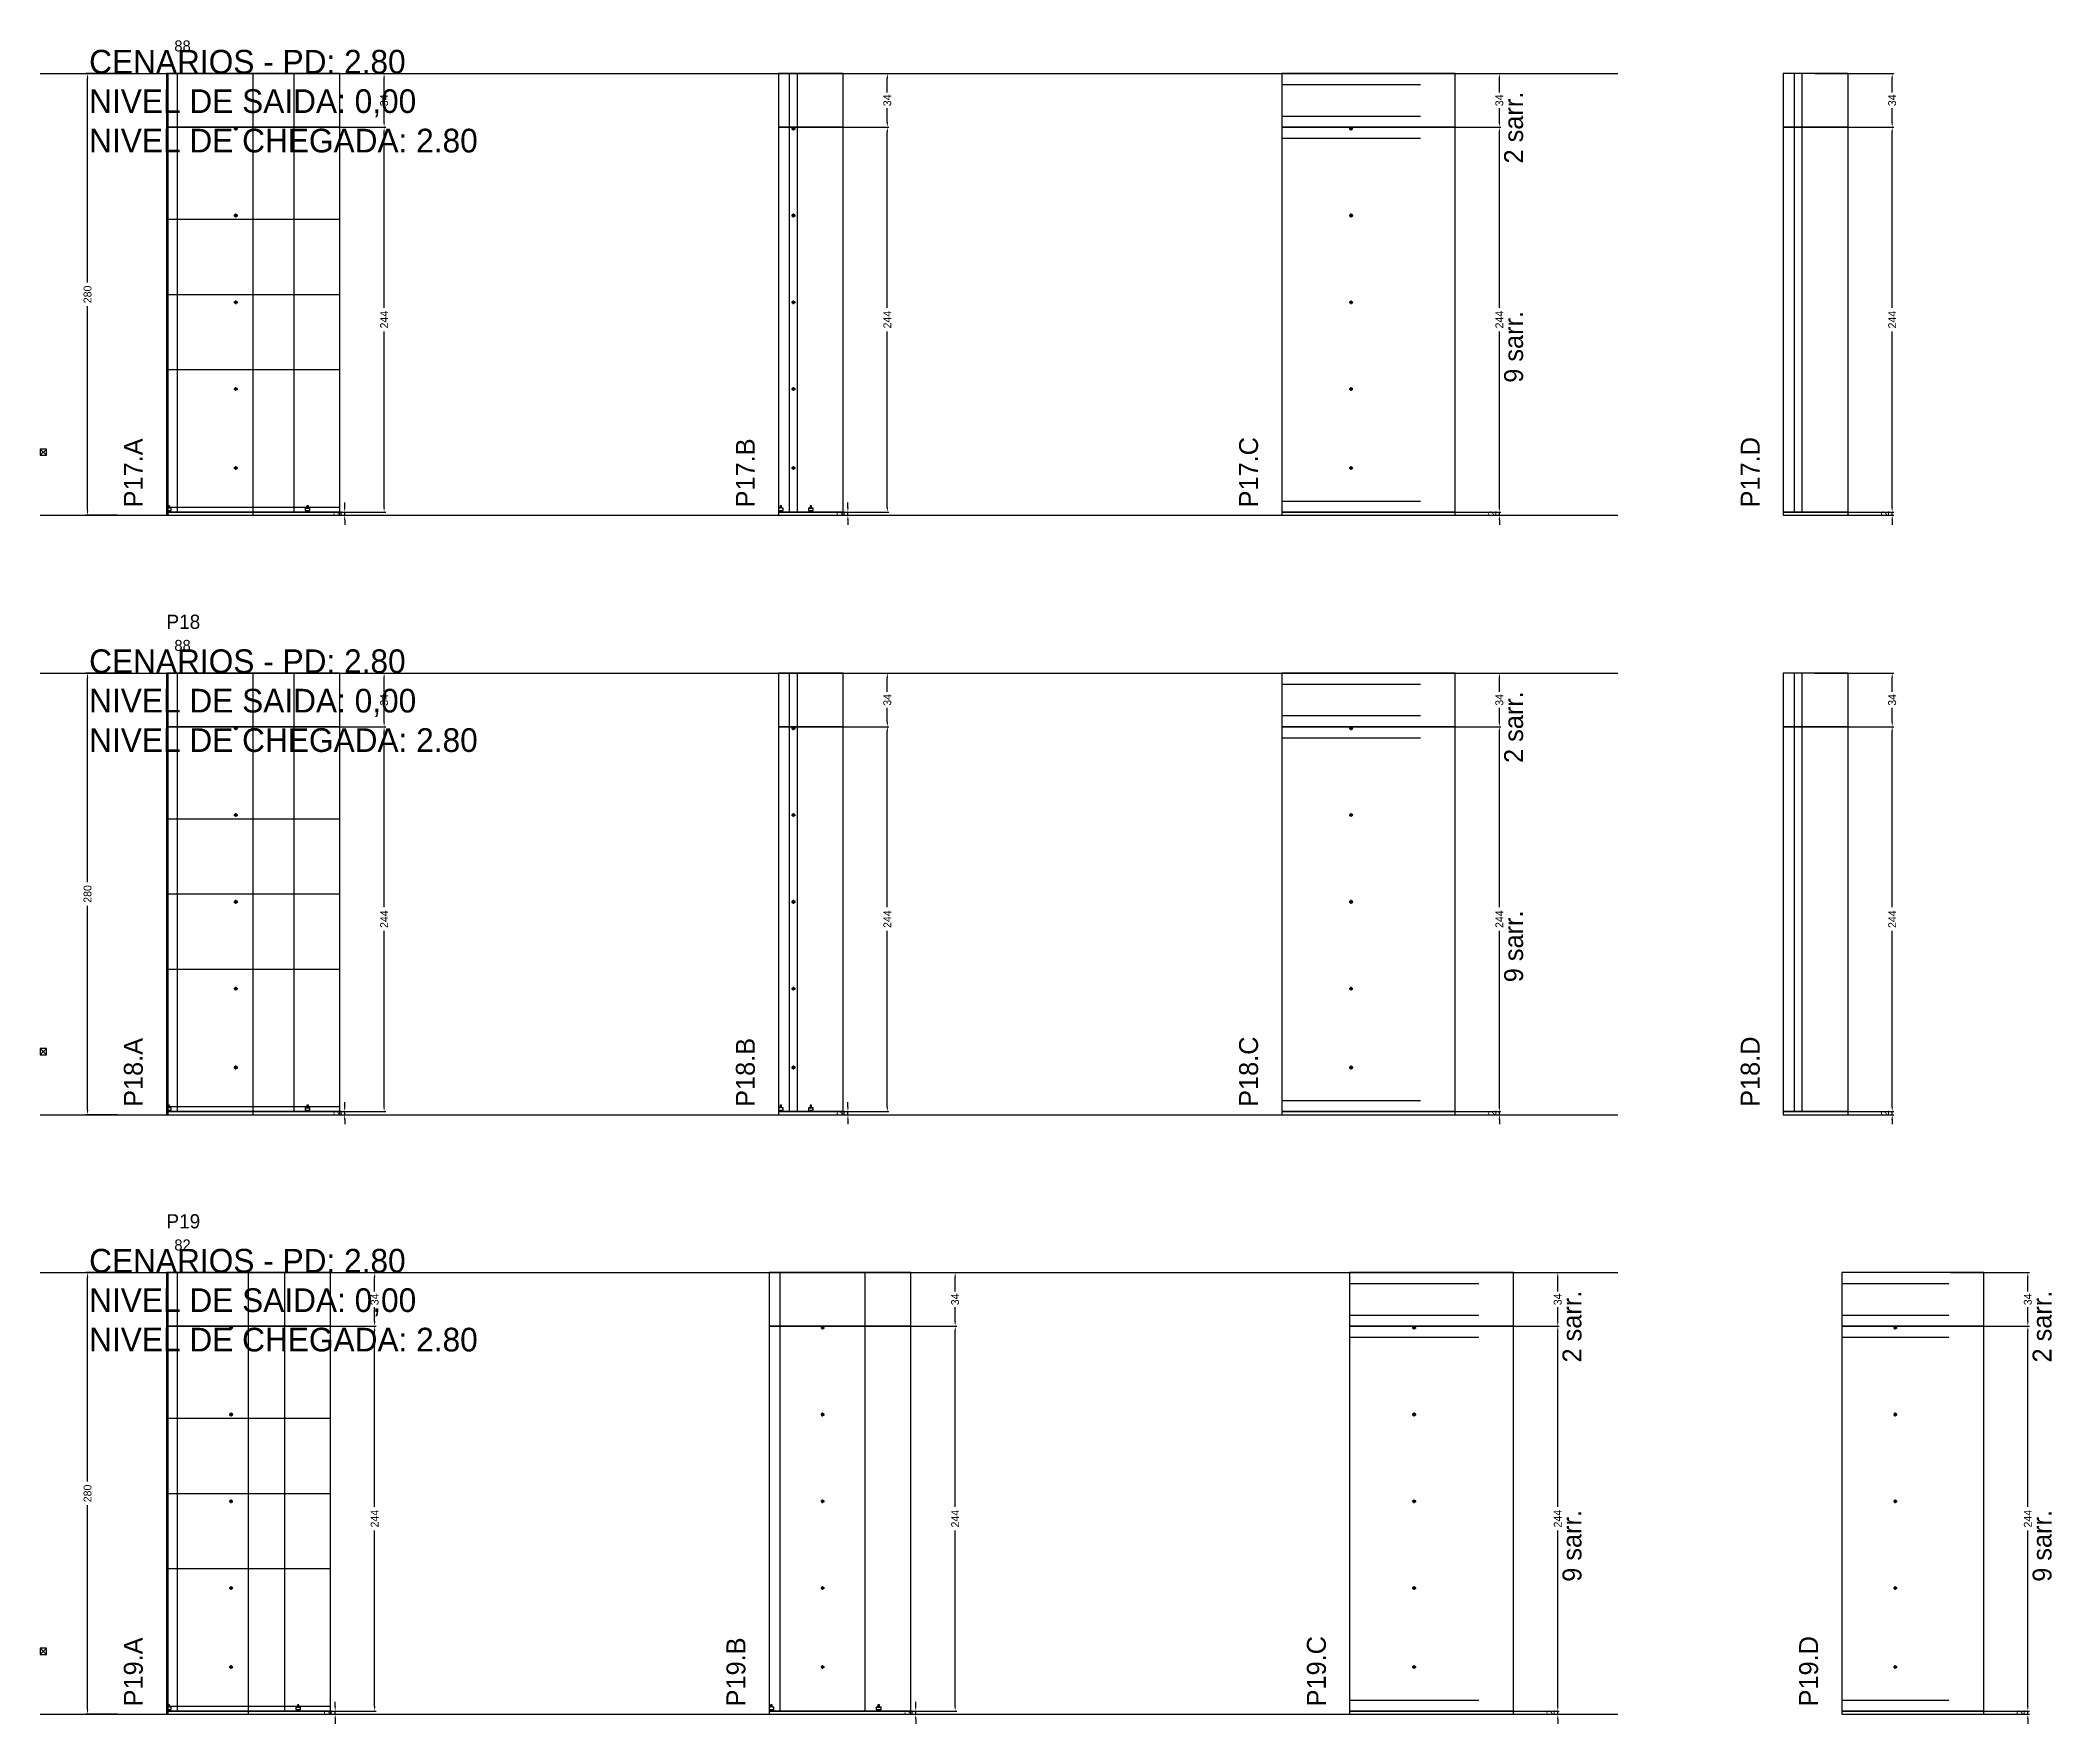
# Model space of a CAD drawing. Header units: centimetres. Extents: x -10500 to 4141, y -7986 to 295.
# Drawn here: x -7000 to -5725, y -6846 to -5779 of the extents above; entities that cross this region are included whole.
import ezdxf

# ---------------------------------------------------------------- set-up
doc = ezdxf.new("R2010")
doc.units = ezdxf.units.CM
doc.linetypes.add('DASHED', pattern=[2, -2])
for name, color, linetype in [('CHAPA', 140, 'Continuous'), ('COTA', 241, 'Continuous'), ('COTAS FURACAO', 16, 'Continuous'), ('Madeira', 30, 'Continuous'), ('MEIO_PONT', 160, 'Continuous'), ('NOMENCLATURA', 7, 'Continuous'), ('Nível', 160, 'Continuous'), ('Painéis', 200, 'Continuous'), ('Perfil Metálico', 150, 'Continuous'), ('SARR_2.2x7', 40, 'Continuous'), ('SARRAFO DE PRESSAO', 200, 'Continuous'), ('texto', 7, 'Continuous'), ('TEXTO_GERAL', 7, 'Continuous')]:
    doc.layers.add(name, color=color, linetype=linetype)
doc.dimstyles.new('PAINEL-NOVA', dxfattribs={"dimtxt": 5, "dimasz": 3, "dimexe": 1, "dimexo": 1, "dimgap": 1, "dimtad": 1, "dimcen": 2.5, "dimazin": 3, "dimtfac": 1, "dimtmove": 0, "dimatfit": 3})

# ---------------------------------------------------------------- blocks, each defined once
blk = doc.blocks.new('_CLOSEDFILLED')
at = {"color": 0, "linetype": 'BYBLOCK'}
blk.add_solid([(-1, 0.16), (0, 0), (-1, -0.16)], dxfattribs=at)
blk = doc.blocks.new('*D391')
for p, q in [((-6951, -5800), (-6971, -5800)), ((-6970, -5932.5), (-6970, -5803)), ((-6970, -6077), (-6970, -5947.5)), ((-6951, -6080), (-6971, -6080))]:
    blk.add_line(p, q)
at = {"layer": 'Defpoints'}
for p in [(-6950, -5800), (-6970, -6080), (-6950, -6080)]:
    blk.add_point(p, dxfattribs=at)
at = {"layer": 'COTA', "xscale": 3, "yscale": 3}
for p, rotation in [((-6970, -5800), 90), ((-6970, -6080), 270)]:
    blk.add_blockref('_CLOSEDFILLED', p, dxfattribs=dict(at, rotation=rotation))
at = {"layer": 'COTA', "insert": (-6970, -5940), "char_height": 5, "attachment_point": 5, "rotation": 90}
blk.add_mtext('280', dxfattribs=at)
blk = doc.blocks.new('MULDURA')
at = {"layer": 'Paineis'}
for p, q in [((0, 0), (4, 4)), ((4, 0), (0, 4))]:
    blk.add_line(p, q, dxfattribs=at)
blk.add_lwpolyline([(0, 0), (4, 0), (4, 4), (0, 4)], close=True, dxfattribs=at)
blk = doc.blocks.new('*D393')
for p, q in [((-6831, -5834), (-6781, -5834)), ((-6782, -5948.5), (-6782, -5837)), ((-6782, -6075), (-6782, -5963.5)), ((-6831, -6078), (-6781, -6078))]:
    blk.add_line(p, q)
at = {"layer": 'Defpoints'}
for p in [(-6832, -5834), (-6832, -6078), (-6782, -6078)]:
    blk.add_point(p, dxfattribs=at)
at = {"layer": 'COTA', "xscale": 3, "yscale": 3}
for p, rotation in [((-6782, -5834), 90), ((-6782, -6078), 270)]:
    blk.add_blockref('_CLOSEDFILLED', p, dxfattribs=dict(at, rotation=rotation))
at = {"layer": 'COTA', "insert": (-6782, -5956), "char_height": 5, "attachment_point": 5, "rotation": 90}
blk.add_mtext('244', dxfattribs=at)
blk = doc.blocks.new('*D394')
for p, q in [((-6831, -5800), (-6781, -5800)), ((-6782, -5812), (-6782, -5803)), ((-6782, -5831), (-6782, -5822)), ((-6831, -5834), (-6781, -5834))]:
    blk.add_line(p, q)
at = {"layer": 'Defpoints'}
for p in [(-6832, -5800), (-6832, -5834), (-6782, -5834)]:
    blk.add_point(p, dxfattribs=at)
at = {"layer": 'COTA', "xscale": 3, "yscale": 3}
for p, rotation in [((-6782, -5800), 90), ((-6782, -5834), 270)]:
    blk.add_blockref('_CLOSEDFILLED', p, dxfattribs=dict(at, rotation=rotation))
at = {"layer": 'COTA', "insert": (-6782, -5817), "char_height": 5, "attachment_point": 5, "rotation": 90}
blk.add_mtext('34', dxfattribs=at)
blk = doc.blocks.new('SLIPTEE')
at = {"layer": 'Paineis'}
blk.add_lwpolyline([(0, 0), (3, 0), (3, 1.5), (2, 1.5), (2, 3), (1, 3), (1, 1.5), (0, 1.5)], close=True, dxfattribs=at)
blk = doc.blocks.new('SLIPTDD')
at = {"layer": 'Paineis'}
blk.add_line((0, 1.5), (3, 1.5), dxfattribs=at)
blk.add_lwpolyline([(0, 0), (3, 0), (3, 1.5), (2, 1.5), (2, 3), (1, 3), (1, 1.5), (0, 1.5)], close=True, dxfattribs=at)
blk = doc.blocks.new('furacao')
at = {"layer": 'COTAS FURACAO'}
for p, q in [((-1.2, 0), (1.2, 0)), ((0, -1.2), (0, 1.2))]:
    blk.add_line(p, q, dxfattribs=at)
blk.add_circle((0, 0), 0.8, dxfattribs=at)
blk = doc.blocks.new('*D396')
for p, q in [((-6512, -5834), (-6462, -5834)), ((-6463, -5948.5), (-6463, -5837)), ((-6463, -6075), (-6463, -5963.5)), ((-6512, -6078), (-6462, -6078))]:
    blk.add_line(p, q)
at = {"layer": 'Defpoints'}
for p in [(-6513, -5834), (-6513, -6078), (-6463, -6078)]:
    blk.add_point(p, dxfattribs=at)
at = {"layer": 'COTA', "xscale": 3, "yscale": 3}
for p, rotation in [((-6463, -5834), 90), ((-6463, -6078), 270)]:
    blk.add_blockref('_CLOSEDFILLED', p, dxfattribs=dict(at, rotation=rotation))
at = {"layer": 'COTA', "insert": (-6463, -5956), "char_height": 5, "attachment_point": 5, "rotation": 90}
blk.add_mtext('244', dxfattribs=at)
blk = doc.blocks.new('*D397')
for p, q in [((-6512, -5800), (-6462, -5800)), ((-6463, -5812), (-6463, -5803)), ((-6463, -5831), (-6463, -5822)), ((-6512, -5834), (-6462, -5834))]:
    blk.add_line(p, q)
at = {"layer": 'Defpoints'}
for p in [(-6513, -5800), (-6513, -5834), (-6463, -5834)]:
    blk.add_point(p, dxfattribs=at)
at = {"layer": 'COTA', "xscale": 3, "yscale": 3}
for p, rotation in [((-6463, -5800), 90), ((-6463, -5834), 270)]:
    blk.add_blockref('_CLOSEDFILLED', p, dxfattribs=dict(at, rotation=rotation))
at = {"layer": 'COTA', "insert": (-6463, -5817), "char_height": 5, "attachment_point": 5, "rotation": 90}
blk.add_mtext('34', dxfattribs=at)
blk = doc.blocks.new('*D399')
for p, q in [((-6124, -5834), (-6074, -5834)), ((-6075, -5948.5), (-6075, -5837)), ((-6075, -6075), (-6075, -5963.5)), ((-6124, -6078), (-6074, -6078))]:
    blk.add_line(p, q)
at = {"layer": 'Defpoints'}
for p in [(-6125, -5834), (-6125, -6078), (-6075, -6078)]:
    blk.add_point(p, dxfattribs=at)
at = {"layer": 'COTA', "xscale": 3, "yscale": 3}
for p, rotation in [((-6075, -5834), 90), ((-6075, -6078), 270)]:
    blk.add_blockref('_CLOSEDFILLED', p, dxfattribs=dict(at, rotation=rotation))
at = {"layer": 'COTA', "insert": (-6075, -5956), "char_height": 5, "attachment_point": 5, "rotation": 90}
blk.add_mtext('244', dxfattribs=at)
blk = doc.blocks.new('*D400')
for p, q in [((-6124, -5800), (-6074, -5800)), ((-6075, -5812), (-6075, -5803)), ((-6075, -5831), (-6075, -5822)), ((-6124, -5834), (-6074, -5834))]:
    blk.add_line(p, q)
at = {"layer": 'Defpoints'}
for p in [(-6125, -5800), (-6125, -5834), (-6075, -5834)]:
    blk.add_point(p, dxfattribs=at)
at = {"layer": 'COTA', "xscale": 3, "yscale": 3}
for p, rotation in [((-6075, -5800), 90), ((-6075, -5834), 270)]:
    blk.add_blockref('_CLOSEDFILLED', p, dxfattribs=dict(at, rotation=rotation))
at = {"layer": 'COTA', "insert": (-6075, -5817), "char_height": 5, "attachment_point": 5, "rotation": 90}
blk.add_mtext('34', dxfattribs=at)
blk = doc.blocks.new('*D402')
for p, q in [((-5875, -5834), (-5825, -5834)), ((-5826, -5948.5), (-5826, -5837)), ((-5826, -6075), (-5826, -5963.5)), ((-5875, -6078), (-5825, -6078))]:
    blk.add_line(p, q)
at = {"layer": 'Defpoints'}
for p in [(-5876, -5834), (-5876, -6078), (-5826, -6078)]:
    blk.add_point(p, dxfattribs=at)
at = {"layer": 'COTA', "xscale": 3, "yscale": 3}
for p, rotation in [((-5826, -5834), 90), ((-5826, -6078), 270)]:
    blk.add_blockref('_CLOSEDFILLED', p, dxfattribs=dict(at, rotation=rotation))
at = {"layer": 'COTA', "insert": (-5826, -5956), "char_height": 5, "attachment_point": 5, "rotation": 90}
blk.add_mtext('244', dxfattribs=at)
blk = doc.blocks.new('*D403')
for p, q in [((-5875, -5800), (-5825, -5800)), ((-5826, -5812), (-5826, -5803)), ((-5826, -5831), (-5826, -5822)), ((-5875, -5834), (-5825, -5834))]:
    blk.add_line(p, q)
at = {"layer": 'Defpoints'}
for p in [(-5876, -5800), (-5876, -5834), (-5826, -5834)]:
    blk.add_point(p, dxfattribs=at)
at = {"layer": 'COTA', "xscale": 3, "yscale": 3}
for p, rotation in [((-5826, -5800), 90), ((-5826, -5834), 270)]:
    blk.add_blockref('_CLOSEDFILLED', p, dxfattribs=dict(at, rotation=rotation))
at = {"layer": 'COTA', "insert": (-5826, -5817), "char_height": 5, "attachment_point": 5, "rotation": 90}
blk.add_mtext('34', dxfattribs=at)
blk = doc.blocks.new('*D417')
for p, q in [((-6951, -6180), (-6971, -6180)), ((-6970, -6312.5), (-6970, -6183)), ((-6970, -6457), (-6970, -6327.5)), ((-6951, -6460), (-6971, -6460))]:
    blk.add_line(p, q)
at = {"layer": 'Defpoints'}
for p in [(-6950, -6180), (-6970, -6460), (-6950, -6460)]:
    blk.add_point(p, dxfattribs=at)
at = {"layer": 'COTA', "xscale": 3, "yscale": 3}
for p, rotation in [((-6970, -6180), 90), ((-6970, -6460), 270)]:
    blk.add_blockref('_CLOSEDFILLED', p, dxfattribs=dict(at, rotation=rotation))
at = {"layer": 'COTA', "insert": (-6970, -6320), "char_height": 5, "attachment_point": 5, "rotation": 90}
blk.add_mtext('280', dxfattribs=at)
blk = doc.blocks.new('*D419')
for p, q in [((-6831, -6214), (-6781, -6214)), ((-6782, -6328.5), (-6782, -6217)), ((-6782, -6455), (-6782, -6343.5)), ((-6831, -6458), (-6781, -6458))]:
    blk.add_line(p, q)
at = {"layer": 'Defpoints'}
for p in [(-6832, -6214), (-6832, -6458), (-6782, -6458)]:
    blk.add_point(p, dxfattribs=at)
at = {"layer": 'COTA', "xscale": 3, "yscale": 3}
for p, rotation in [((-6782, -6214), 90), ((-6782, -6458), 270)]:
    blk.add_blockref('_CLOSEDFILLED', p, dxfattribs=dict(at, rotation=rotation))
at = {"layer": 'COTA', "insert": (-6782, -6336), "char_height": 5, "attachment_point": 5, "rotation": 90}
blk.add_mtext('244', dxfattribs=at)
blk = doc.blocks.new('*D420')
for p, q in [((-6831, -6180), (-6781, -6180)), ((-6782, -6192), (-6782, -6183)), ((-6782, -6211), (-6782, -6202)), ((-6831, -6214), (-6781, -6214))]:
    blk.add_line(p, q)
at = {"layer": 'Defpoints'}
for p in [(-6832, -6180), (-6832, -6214), (-6782, -6214)]:
    blk.add_point(p, dxfattribs=at)
at = {"layer": 'COTA', "xscale": 3, "yscale": 3}
for p, rotation in [((-6782, -6180), 90), ((-6782, -6214), 270)]:
    blk.add_blockref('_CLOSEDFILLED', p, dxfattribs=dict(at, rotation=rotation))
at = {"layer": 'COTA', "insert": (-6782, -6197), "char_height": 5, "attachment_point": 5, "rotation": 90}
blk.add_mtext('34', dxfattribs=at)
blk = doc.blocks.new('*D422')
for p, q in [((-6512, -6214), (-6462, -6214)), ((-6463, -6328.5), (-6463, -6217)), ((-6463, -6455), (-6463, -6343.5)), ((-6512, -6458), (-6462, -6458))]:
    blk.add_line(p, q)
at = {"layer": 'Defpoints'}
for p in [(-6513, -6214), (-6513, -6458), (-6463, -6458)]:
    blk.add_point(p, dxfattribs=at)
at = {"layer": 'COTA', "xscale": 3, "yscale": 3}
for p, rotation in [((-6463, -6214), 90), ((-6463, -6458), 270)]:
    blk.add_blockref('_CLOSEDFILLED', p, dxfattribs=dict(at, rotation=rotation))
at = {"layer": 'COTA', "insert": (-6463, -6336), "char_height": 5, "attachment_point": 5, "rotation": 90}
blk.add_mtext('244', dxfattribs=at)
blk = doc.blocks.new('*D423')
for p, q in [((-6512, -6180), (-6462, -6180)), ((-6463, -6192), (-6463, -6183)), ((-6463, -6211), (-6463, -6202)), ((-6512, -6214), (-6462, -6214))]:
    blk.add_line(p, q)
at = {"layer": 'Defpoints'}
for p in [(-6513, -6180), (-6513, -6214), (-6463, -6214)]:
    blk.add_point(p, dxfattribs=at)
at = {"layer": 'COTA', "xscale": 3, "yscale": 3}
for p, rotation in [((-6463, -6180), 90), ((-6463, -6214), 270)]:
    blk.add_blockref('_CLOSEDFILLED', p, dxfattribs=dict(at, rotation=rotation))
at = {"layer": 'COTA', "insert": (-6463, -6197), "char_height": 5, "attachment_point": 5, "rotation": 90}
blk.add_mtext('34', dxfattribs=at)
blk = doc.blocks.new('*D425')
for p, q in [((-6124, -6214), (-6074, -6214)), ((-6075, -6328.5), (-6075, -6217)), ((-6075, -6455), (-6075, -6343.5)), ((-6124, -6458), (-6074, -6458))]:
    blk.add_line(p, q)
at = {"layer": 'Defpoints'}
for p in [(-6125, -6214), (-6125, -6458), (-6075, -6458)]:
    blk.add_point(p, dxfattribs=at)
at = {"layer": 'COTA', "xscale": 3, "yscale": 3}
for p, rotation in [((-6075, -6214), 90), ((-6075, -6458), 270)]:
    blk.add_blockref('_CLOSEDFILLED', p, dxfattribs=dict(at, rotation=rotation))
at = {"layer": 'COTA', "insert": (-6075, -6336), "char_height": 5, "attachment_point": 5, "rotation": 90}
blk.add_mtext('244', dxfattribs=at)
blk = doc.blocks.new('*D426')
for p, q in [((-6124, -6180), (-6074, -6180)), ((-6075, -6192), (-6075, -6183)), ((-6075, -6211), (-6075, -6202)), ((-6124, -6214), (-6074, -6214))]:
    blk.add_line(p, q)
at = {"layer": 'Defpoints'}
for p in [(-6125, -6180), (-6125, -6214), (-6075, -6214)]:
    blk.add_point(p, dxfattribs=at)
at = {"layer": 'COTA', "xscale": 3, "yscale": 3}
for p, rotation in [((-6075, -6180), 90), ((-6075, -6214), 270)]:
    blk.add_blockref('_CLOSEDFILLED', p, dxfattribs=dict(at, rotation=rotation))
at = {"layer": 'COTA', "insert": (-6075, -6197), "char_height": 5, "attachment_point": 5, "rotation": 90}
blk.add_mtext('34', dxfattribs=at)
blk = doc.blocks.new('*D428')
for p, q in [((-5875, -6214), (-5825, -6214)), ((-5826, -6328.5), (-5826, -6217)), ((-5826, -6455), (-5826, -6343.5)), ((-5875, -6458), (-5825, -6458))]:
    blk.add_line(p, q)
at = {"layer": 'Defpoints'}
for p in [(-5876, -6214), (-5876, -6458), (-5826, -6458)]:
    blk.add_point(p, dxfattribs=at)
at = {"layer": 'COTA', "xscale": 3, "yscale": 3}
for p, rotation in [((-5826, -6214), 90), ((-5826, -6458), 270)]:
    blk.add_blockref('_CLOSEDFILLED', p, dxfattribs=dict(at, rotation=rotation))
at = {"layer": 'COTA', "insert": (-5826, -6336), "char_height": 5, "attachment_point": 5, "rotation": 90}
blk.add_mtext('244', dxfattribs=at)
blk = doc.blocks.new('*D429')
for p, q in [((-5875, -6180), (-5825, -6180)), ((-5826, -6192), (-5826, -6183)), ((-5826, -6211), (-5826, -6202)), ((-5875, -6214), (-5825, -6214))]:
    blk.add_line(p, q)
at = {"layer": 'Defpoints'}
for p in [(-5876, -6180), (-5876, -6214), (-5826, -6214)]:
    blk.add_point(p, dxfattribs=at)
at = {"layer": 'COTA', "xscale": 3, "yscale": 3}
for p, rotation in [((-5826, -6180), 90), ((-5826, -6214), 270)]:
    blk.add_blockref('_CLOSEDFILLED', p, dxfattribs=dict(at, rotation=rotation))
at = {"layer": 'COTA', "insert": (-5826, -6197), "char_height": 5, "attachment_point": 5, "rotation": 90}
blk.add_mtext('34', dxfattribs=at)
blk = doc.blocks.new('*D443')
for p, q in [((-6951, -6560), (-6971, -6560)), ((-6970, -6692.5), (-6970, -6563)), ((-6970, -6837), (-6970, -6707.5)), ((-6951, -6840), (-6971, -6840))]:
    blk.add_line(p, q)
at = {"layer": 'Defpoints'}
for p in [(-6950, -6560), (-6970, -6840), (-6950, -6840)]:
    blk.add_point(p, dxfattribs=at)
at = {"layer": 'COTA', "xscale": 3, "yscale": 3}
for p, rotation in [((-6970, -6560), 90), ((-6970, -6840), 270)]:
    blk.add_blockref('_CLOSEDFILLED', p, dxfattribs=dict(at, rotation=rotation))
at = {"layer": 'COTA', "insert": (-6970, -6700), "char_height": 5, "attachment_point": 5, "rotation": 90}
blk.add_mtext('280', dxfattribs=at)
blk = doc.blocks.new('*D445')
for p, q in [((-6837, -6594), (-6787, -6594)), ((-6788, -6708.5), (-6788, -6597)), ((-6788, -6835), (-6788, -6723.5)), ((-6837, -6838), (-6787, -6838))]:
    blk.add_line(p, q)
at = {"layer": 'Defpoints'}
for p in [(-6838, -6594), (-6838, -6838), (-6788, -6838)]:
    blk.add_point(p, dxfattribs=at)
at = {"layer": 'COTA', "xscale": 3, "yscale": 3}
for p, rotation in [((-6788, -6594), 90), ((-6788, -6838), 270)]:
    blk.add_blockref('_CLOSEDFILLED', p, dxfattribs=dict(at, rotation=rotation))
at = {"layer": 'COTA', "insert": (-6788, -6716), "char_height": 5, "attachment_point": 5, "rotation": 90}
blk.add_mtext('244', dxfattribs=at)
blk = doc.blocks.new('*D446')
for p, q in [((-6837, -6560), (-6787, -6560)), ((-6788, -6572), (-6788, -6563)), ((-6788, -6591), (-6788, -6582)), ((-6837, -6594), (-6787, -6594))]:
    blk.add_line(p, q)
at = {"layer": 'Defpoints'}
for p in [(-6838, -6560), (-6838, -6594), (-6788, -6594)]:
    blk.add_point(p, dxfattribs=at)
at = {"layer": 'COTA', "xscale": 3, "yscale": 3}
for p, rotation in [((-6788, -6560), 90), ((-6788, -6594), 270)]:
    blk.add_blockref('_CLOSEDFILLED', p, dxfattribs=dict(at, rotation=rotation))
at = {"layer": 'COTA', "insert": (-6788, -6577), "char_height": 5, "attachment_point": 5, "rotation": 90}
blk.add_mtext('34', dxfattribs=at)
blk = doc.blocks.new('*D448')
for p, q in [((-6469, -6594), (-6419, -6594)), ((-6420, -6708.5), (-6420, -6597)), ((-6420, -6835), (-6420, -6723.5)), ((-6469, -6838), (-6419, -6838))]:
    blk.add_line(p, q)
at = {"layer": 'Defpoints'}
for p in [(-6470, -6594), (-6470, -6838), (-6420, -6838)]:
    blk.add_point(p, dxfattribs=at)
at = {"layer": 'COTA', "xscale": 3, "yscale": 3}
for p, rotation in [((-6420, -6594), 90), ((-6420, -6838), 270)]:
    blk.add_blockref('_CLOSEDFILLED', p, dxfattribs=dict(at, rotation=rotation))
at = {"layer": 'COTA', "insert": (-6420, -6716), "char_height": 5, "attachment_point": 5, "rotation": 90}
blk.add_mtext('244', dxfattribs=at)
blk = doc.blocks.new('*D449')
for p, q in [((-6469, -6560), (-6419, -6560)), ((-6420, -6572), (-6420, -6563)), ((-6420, -6591), (-6420, -6582)), ((-6469, -6594), (-6419, -6594))]:
    blk.add_line(p, q)
at = {"layer": 'Defpoints'}
for p in [(-6470, -6560), (-6470, -6594), (-6420, -6594)]:
    blk.add_point(p, dxfattribs=at)
at = {"layer": 'COTA', "xscale": 3, "yscale": 3}
for p, rotation in [((-6420, -6560), 90), ((-6420, -6594), 270)]:
    blk.add_blockref('_CLOSEDFILLED', p, dxfattribs=dict(at, rotation=rotation))
at = {"layer": 'COTA', "insert": (-6420, -6577), "char_height": 5, "attachment_point": 5, "rotation": 90}
blk.add_mtext('34', dxfattribs=at)
blk = doc.blocks.new('*D451')
for p, q in [((-6087, -6594), (-6037, -6594)), ((-6038, -6708.5), (-6038, -6597)), ((-6038, -6835), (-6038, -6723.5)), ((-6087, -6838), (-6037, -6838))]:
    blk.add_line(p, q)
at = {"layer": 'Defpoints'}
for p in [(-6088, -6594), (-6088, -6838), (-6038, -6838)]:
    blk.add_point(p, dxfattribs=at)
at = {"layer": 'COTA', "xscale": 3, "yscale": 3}
for p, rotation in [((-6038, -6594), 90), ((-6038, -6838), 270)]:
    blk.add_blockref('_CLOSEDFILLED', p, dxfattribs=dict(at, rotation=rotation))
at = {"layer": 'COTA', "insert": (-6038, -6716), "char_height": 5, "attachment_point": 5, "rotation": 90}
blk.add_mtext('244', dxfattribs=at)
blk = doc.blocks.new('*D452')
for p, q in [((-6087, -6560), (-6037, -6560)), ((-6038, -6572), (-6038, -6563)), ((-6038, -6591), (-6038, -6582)), ((-6087, -6594), (-6037, -6594))]:
    blk.add_line(p, q)
at = {"layer": 'Defpoints'}
for p in [(-6088, -6560), (-6088, -6594), (-6038, -6594)]:
    blk.add_point(p, dxfattribs=at)
at = {"layer": 'COTA', "xscale": 3, "yscale": 3}
for p, rotation in [((-6038, -6560), 90), ((-6038, -6594), 270)]:
    blk.add_blockref('_CLOSEDFILLED', p, dxfattribs=dict(at, rotation=rotation))
at = {"layer": 'COTA', "insert": (-6038, -6577), "char_height": 5, "attachment_point": 5, "rotation": 90}
blk.add_mtext('34', dxfattribs=at)
blk = doc.blocks.new('*D454')
for p, q in [((-5789, -6594), (-5739, -6594)), ((-5740, -6708.5), (-5740, -6597)), ((-5740, -6835), (-5740, -6723.5)), ((-5789, -6838), (-5739, -6838))]:
    blk.add_line(p, q)
at = {"layer": 'Defpoints'}
for p in [(-5790, -6594), (-5790, -6838), (-5740, -6838)]:
    blk.add_point(p, dxfattribs=at)
at = {"layer": 'COTA', "xscale": 3, "yscale": 3}
for p, rotation in [((-5740, -6594), 90), ((-5740, -6838), 270)]:
    blk.add_blockref('_CLOSEDFILLED', p, dxfattribs=dict(at, rotation=rotation))
at = {"layer": 'COTA', "insert": (-5740, -6716), "char_height": 5, "attachment_point": 5, "rotation": 90}
blk.add_mtext('244', dxfattribs=at)
blk = doc.blocks.new('*D455')
for p, q in [((-5789, -6560), (-5739, -6560)), ((-5740, -6572), (-5740, -6563)), ((-5740, -6591), (-5740, -6582)), ((-5789, -6594), (-5739, -6594))]:
    blk.add_line(p, q)
at = {"layer": 'Defpoints'}
for p in [(-5790, -6560), (-5790, -6594), (-5740, -6594)]:
    blk.add_point(p, dxfattribs=at)
at = {"layer": 'COTA', "xscale": 3, "yscale": 3}
for p, rotation in [((-5740, -6560), 90), ((-5740, -6594), 270)]:
    blk.add_blockref('_CLOSEDFILLED', p, dxfattribs=dict(at, rotation=rotation))
at = {"layer": 'COTA', "insert": (-5740, -6577), "char_height": 5, "attachment_point": 5, "rotation": 90}
blk.add_mtext('34', dxfattribs=at)

msp = doc.modelspace()

# ---------------------------------------------------------------- linework, layer by layer
at = {"layer": 'CHAPA'}
for points in [[(-6920, -6080), (-6918.8, -6080), (-6918.8, -5800), (-6920, -5800)], [(-6920, -6460), (-6918.8, -6460), (-6918.8, -6180), (-6920, -6180)], [(-6920, -6840), (-6918.8, -6840), (-6918.8, -6560), (-6920, -6560)]]:
    msp.add_lwpolyline(points, close=True, dxfattribs=at)
at = {"layer": 'Madeira'}
for points in [[(-6920, -5892.4), (-6810, -5892.4)], [(-6920, -5987.6), (-6810, -5987.6)], [(-6920, -6272.4), (-6810, -6272.4)], [(-6920, -6367.6), (-6810, -6367.6)], [(-6920, -6652.4), (-6816, -6652.4)], [(-6920, -6747.6), (-6816, -6747.6)]]:
    msp.add_lwpolyline(points, dxfattribs=at)
at = {"layer": 'MEIO_PONT'}
for points in [[(-6920, -5940), (-6810, -5940)], [(-6920, -6320), (-6810, -6320)], [(-6920, -6700), (-6816, -6700)]]:
    msp.add_lwpolyline(points, dxfattribs=at)
at = {"layer": 'Nível', "linetype": 'DASHED'}
for points in [[(-7000, -5800), (-6000, -5800)], [(-7000, -6080), (-6000, -6080)], [(-7000, -6180), (-6000, -6180)], [(-7000, -6460), (-6000, -6460)], [(-7000, -6560), (-6000, -6560)], [(-7000, -6840), (-6000, -6840)]]:
    msp.add_lwpolyline(points, dxfattribs=at)
at = {"layer": 'Painéis'}
for points in [[(-6920, -5834), (-6810, -5834), (-6810, -5800), (-6920, -5800)], [(-6920, -6080), (-6810, -6080), (-6810, -5800), (-6920, -5800)], [(-6532, -5834), (-6491, -5834), (-6491, -5800), (-6532, -5800)], [(-6213, -5834), (-6103, -5834), (-6103, -5800), (-6213, -5800)], [(-5895, -5834), (-5854, -5834), (-5854, -5800), (-5895, -5800)], [(-6920, -6078), (-6810, -6078), (-6810, -5834), (-6920, -5834)], [(-6532, -6078), (-6491, -6078), (-6491, -5834), (-6532, -5834)], [(-6213, -6078), (-6103, -6078), (-6103, -5834), (-6213, -5834)], [(-5895, -6078), (-5854, -6078), (-5854, -5834), (-5895, -5834)], [(-6920, -6080), (-6810, -6080), (-6810, -6078), (-6920, -6078)], [(-6532, -6080), (-6491, -6080), (-6491, -6078), (-6532, -6078)], [(-6213, -6080), (-6103, -6080), (-6103, -6078), (-6213, -6078)], [(-5895, -6080), (-5854, -6080), (-5854, -6078), (-5895, -6078)], [(-6920, -6214), (-6810, -6214), (-6810, -6180), (-6920, -6180)], [(-6920, -6460), (-6810, -6460), (-6810, -6180), (-6920, -6180)], [(-6532, -6214), (-6491, -6214), (-6491, -6180), (-6532, -6180)], [(-6213, -6214), (-6103, -6214), (-6103, -6180), (-6213, -6180)], [(-5895, -6214), (-5854, -6214), (-5854, -6180), (-5895, -6180)], [(-6920, -6458), (-6810, -6458), (-6810, -6214), (-6920, -6214)], [(-6532, -6458), (-6491, -6458), (-6491, -6214), (-6532, -6214)], [(-6213, -6458), (-6103, -6458), (-6103, -6214), (-6213, -6214)], [(-5895, -6458), (-5854, -6458), (-5854, -6214), (-5895, -6214)], [(-6920, -6460), (-6810, -6460), (-6810, -6458), (-6920, -6458)], [(-6532, -6460), (-6491, -6460), (-6491, -6458), (-6532, -6458)], [(-6213, -6460), (-6103, -6460), (-6103, -6458), (-6213, -6458)], [(-5895, -6460), (-5854, -6460), (-5854, -6458), (-5895, -6458)], [(-6920, -6594), (-6816, -6594), (-6816, -6560), (-6920, -6560)], [(-6920, -6840), (-6816, -6840), (-6816, -6560), (-6920, -6560)], [(-6538, -6594), (-6448, -6594), (-6448, -6560), (-6538, -6560)], [(-6170, -6594), (-6066, -6594), (-6066, -6560), (-6170, -6560)], [(-5858, -6594), (-5768, -6594), (-5768, -6560), (-5858, -6560)], [(-6920, -6838), (-6816, -6838), (-6816, -6594), (-6920, -6594)], [(-6538, -6838), (-6448, -6838), (-6448, -6594), (-6538, -6594)], [(-6170, -6838), (-6066, -6838), (-6066, -6594), (-6170, -6594)], [(-5858, -6838), (-5768, -6838), (-5768, -6594), (-5858, -6594)], [(-6920, -6840), (-6816, -6840), (-6816, -6838), (-6920, -6838)], [(-6538, -6840), (-6448, -6840), (-6448, -6838), (-6538, -6838)], [(-6170, -6840), (-6066, -6840), (-6066, -6838), (-6170, -6838)], [(-5858, -6840), (-5768, -6840), (-5768, -6838), (-5858, -6838)]]:
    msp.add_lwpolyline(points, close=True, dxfattribs=at)
at = {"layer": 'Perfil Metálico'}
for p, q in [((-6865, -6080), (-6865, -5800)), ((-6865, -6460), (-6865, -6180)), ((-6868, -6840), (-6868, -6560))]:
    msp.add_line(p, q, dxfattribs=at)
at = {"layer": 'SARR_2.2x7'}
for points in [[(-6913, -5834), (-6913, -5800)], [(-6839, -5834), (-6839, -5800)], [(-6525, -5834), (-6525, -5800)], [(-6520, -5834), (-6520, -5800)], [(-5888, -5834), (-5888, -5800)], [(-5883, -5834), (-5883, -5800)], [(-6213, -5807), (-6125, -5807)], [(-6213, -5827), (-6125, -5827)], [(-6213, -5841), (-6125, -5841)], [(-6213, -6071), (-6125, -6071)], [(-6913, -6214), (-6913, -6180)], [(-6839, -6214), (-6839, -6180)], [(-6525, -6214), (-6525, -6180)], [(-6520, -6214), (-6520, -6180)], [(-5888, -6214), (-5888, -6180)], [(-5883, -6214), (-5883, -6180)], [(-6213, -6187), (-6125, -6187)], [(-6213, -6207), (-6125, -6207)], [(-6213, -6221), (-6125, -6221)], [(-6213, -6451), (-6125, -6451)], [(-6913, -6594), (-6913, -6560)], [(-6845, -6594), (-6845, -6560)], [(-6531, -6594), (-6531, -6560)], [(-6477, -6594), (-6477, -6560)], [(-6170, -6567), (-6088, -6567)], [(-5858, -6567), (-5790, -6567)], [(-6170, -6587), (-6088, -6587)], [(-5858, -6587), (-5790, -6587)], [(-6170, -6601), (-6088, -6601)], [(-5858, -6601), (-5790, -6601)], [(-6170, -6831), (-6088, -6831)], [(-5858, -6831), (-5790, -6831)]]:
    msp.add_lwpolyline(points, dxfattribs=at)
at = {"layer": 'SARR_2.2x7', "linetype": 'DASHED'}
for points in [[(-6913, -6078), (-6913, -5834)], [(-6839, -6078), (-6839, -5834)], [(-6525, -6078), (-6525, -5834)], [(-6520, -6078), (-6520, -5834)], [(-5888, -6078), (-5888, -5834)], [(-5883, -6078), (-5883, -5834)], [(-6913, -6458), (-6913, -6214)], [(-6839, -6458), (-6839, -6214)], [(-6525, -6458), (-6525, -6214)], [(-6520, -6458), (-6520, -6214)], [(-5888, -6458), (-5888, -6214)], [(-5883, -6458), (-5883, -6214)], [(-6913, -6838), (-6913, -6594)], [(-6845, -6838), (-6845, -6594)], [(-6531, -6838), (-6531, -6594)], [(-6477, -6838), (-6477, -6594)]]:
    msp.add_lwpolyline(points, dxfattribs=at)
at = {"layer": 'SARRAFO DE PRESSAO'}
for points in [[(-6920, -6080), (-6810, -6080), (-6810, -6075), (-6920, -6075)], [(-6920, -6460), (-6810, -6460), (-6810, -6455), (-6920, -6455)], [(-6920, -6840), (-6816, -6840), (-6816, -6835), (-6920, -6835)]]:
    msp.add_lwpolyline(points, close=True, dxfattribs=at)

# ---------------------------------------------------------------- block references
at = {"layer": 'COTA'}
for name, p in [('furacao', (-6876, -5835)), ('furacao', (-6522.5, -5835)), ('furacao', (-6169, -5835)), ('furacao', (-6876, -5890)), ('furacao', (-6522.5, -5890)), ('furacao', (-6169, -5890)), ('furacao', (-6876, -5945)), ('furacao', (-6522.5, -5945)), ('furacao', (-6169, -5945)), ('furacao', (-6876, -6000)), ('furacao', (-6522.5, -6000)), ('furacao', (-6169, -6000)), ('MULDURA', (-7000, -6042)), ('furacao', (-6876, -6050)), ('furacao', (-6522.5, -6050)), ('furacao', (-6169, -6050)), ('SLIPTEE', (-6920, -6077)), ('SLIPTDD', (-6832, -6077)), ('SLIPTEE', (-6532, -6077)), ('SLIPTDD', (-6513, -6077)), ('furacao', (-6876, -6215)), ('furacao', (-6522.5, -6215)), ('furacao', (-6169, -6215)), ('furacao', (-6876, -6270)), ('furacao', (-6522.5, -6270)), ('furacao', (-6169, -6270)), ('furacao', (-6876, -6325)), ('furacao', (-6522.5, -6325)), ('furacao', (-6169, -6325)), ('furacao', (-6876, -6380)), ('furacao', (-6522.5, -6380)), ('furacao', (-6169, -6380)), ('MULDURA', (-7000, -6422)), ('furacao', (-6876, -6430)), ('furacao', (-6522.5, -6430)), ('furacao', (-6169, -6430)), ('SLIPTEE', (-6920, -6457)), ('SLIPTDD', (-6832, -6457)), ('SLIPTEE', (-6532, -6457)), ('SLIPTDD', (-6513, -6457)), ('furacao', (-6879, -6595)), ('furacao', (-6504, -6595)), ('furacao', (-6129, -6595)), ('furacao', (-5824, -6595)), ('furacao', (-6879, -6650)), ('furacao', (-6504, -6650)), ('furacao', (-6129, -6650)), ('furacao', (-5824, -6650)), ('furacao', (-6879, -6705)), ('furacao', (-6504, -6705)), ('furacao', (-6129, -6705)), ('furacao', (-5824, -6705)), ('furacao', (-6879, -6760)), ('furacao', (-6504, -6760)), ('furacao', (-6129, -6760)), ('furacao', (-5824, -6760)), ('MULDURA', (-7000, -6802)), ('furacao', (-6879, -6810)), ('furacao', (-6504, -6810)), ('furacao', (-6129, -6810)), ('furacao', (-5824, -6810)), ('SLIPTEE', (-6920, -6837)), ('SLIPTDD', (-6838, -6837)), ('SLIPTEE', (-6538, -6837)), ('SLIPTDD', (-6470, -6837))]:
    msp.add_blockref(name, p, dxfattribs=at)

# ---------------------------------------------------------------- texts
at = {"layer": 'NOMENCLATURA'}
for s, p in [('CENARIOS - PD: 2.80', (-6969, -5800)), ('NIVEL DE SAIDA: 0,00', (-6969, -5825)), ('NIVEL DE CHEGADA: 2.80', (-6969, -5850)), ('CENARIOS - PD: 2.80', (-6969, -6180)), ('NIVEL DE SAIDA: 0,00', (-6969, -6205)), ('NIVEL DE CHEGADA: 2.80', (-6969, -6230)), ('CENARIOS - PD: 2.80', (-6969, -6560)), ('NIVEL DE SAIDA: 0,00', (-6969, -6585)), ('NIVEL DE CHEGADA: 2.80', (-6969, -6610))]:
    msp.add_text(s, height=15, dxfattribs=at).set_placement(p)
for s, p in [('2 sarr.', (-6060, -5857)), ('9 sarr.', (-6060, -5996)), ('P17.A', (-6935, -6075)), ('P17.C', (-6228, -6075)), ('P17.D', (-5910, -6075)), ('P17.B', (-6547, -6075)), ('2 sarr.', (-6060, -6237)), ('9 sarr.', (-6060, -6376)), ('P18.A', (-6935, -6455)), ('P18.B', (-6547, -6455)), ('P18.C', (-6228, -6455)), ('P18.D', (-5910, -6455)), ('2 sarr.', (-6023, -6617)), ('2 sarr.', (-5725, -6617)), ('9 sarr.', (-6023, -6756)), ('9 sarr.', (-5725, -6756)), ('P19.A', (-6935, -6835)), ('P19.B', (-6553, -6835)), ('P19.C', (-6185, -6835)), ('P19.D', (-5873, -6835))]:
    msp.add_text(s, height=12, rotation=90, dxfattribs=at).set_placement(p)
at = {"layer": 'texto'}
for s, p in [('88', (-6915, -5786)), ('88', (-6915, -6166)), ('82', (-6915, -6546))]:
    msp.add_text(s, height=7, dxfattribs=at).set_placement(p)
at = {"layer": 'TEXTO_GERAL'}
for s, p in [('P18', (-6920, -6152)), ('P19', (-6920, -6532))]:
    msp.add_text(s, height=9, dxfattribs=at).set_placement(p)

# ---------------------------------------------------------------- dimensions: what is measured, and where the dimension line sits
at = {"layer": 'COTA'}
for base, p1, p2, picture, middle in [((-6970, -6080), (-6950, -6080), (-6950, -5800), '*D391', (-6970, -5940)), ((-6782, -5834), (-6832, -5834), (-6832, -5800), '*D394', (-6782, -5817)), ((-6463, -5834), (-6513, -5834), (-6513, -5800), '*D397', (-6463, -5817)), ((-6075, -5834), (-6125, -5834), (-6125, -5800), '*D400', (-6075, -5817)), ((-5826, -5834), (-5876, -5834), (-5876, -5800), '*D403', (-5826, -5817)), ((-6782, -6078), (-6832, -6078), (-6832, -5834), '*D393', (-6782, -5956)), ((-6463, -6078), (-6513, -6078), (-6513, -5834), '*D396', (-6463, -5956)), ((-6075, -6078), (-6125, -6078), (-6125, -5834), '*D399', (-6075, -5956)), ((-5826, -6078), (-5876, -6078), (-5876, -5834), '*D402', (-5826, -5956)), ((-6970, -6460), (-6950, -6460), (-6950, -6180), '*D417', (-6970, -6320)), ((-6782, -6214), (-6832, -6214), (-6832, -6180), '*D420', (-6782, -6197)), ((-6463, -6214), (-6513, -6214), (-6513, -6180), '*D423', (-6463, -6197)), ((-6075, -6214), (-6125, -6214), (-6125, -6180), '*D426', (-6075, -6197)), ((-5826, -6214), (-5876, -6214), (-5876, -6180), '*D429', (-5826, -6197)), ((-6782, -6458), (-6832, -6458), (-6832, -6214), '*D419', (-6782, -6336)), ((-6463, -6458), (-6513, -6458), (-6513, -6214), '*D422', (-6463, -6336)), ((-6075, -6458), (-6125, -6458), (-6125, -6214), '*D425', (-6075, -6336)), ((-5826, -6458), (-5876, -6458), (-5876, -6214), '*D428', (-5826, -6336)), ((-6970, -6840), (-6950, -6840), (-6950, -6560), '*D443', (-6970, -6700)), ((-6788, -6594), (-6838, -6594), (-6838, -6560), '*D446', (-6788, -6577)), ((-6420, -6594), (-6470, -6594), (-6470, -6560), '*D449', (-6420, -6577)), ((-6038, -6594), (-6088, -6594), (-6088, -6560), '*D452', (-6038, -6577)), ((-5740, -6594), (-5790, -6594), (-5790, -6560), '*D455', (-5740, -6577)), ((-6788, -6838), (-6838, -6838), (-6838, -6594), '*D445', (-6788, -6716)), ((-6420, -6838), (-6470, -6838), (-6470, -6594), '*D448', (-6420, -6716)), ((-6038, -6838), (-6088, -6838), (-6088, -6594), '*D451', (-6038, -6716)), ((-5740, -6838), (-5790, -6838), (-5790, -6594), '*D454', (-5740, -6716))]:
    dim = msp.add_linear_dim(base=base, p1=p1, p2=p2, angle=90, dimstyle='PAINEL-NOVA', dxfattribs=at)
    dim.commit()
    dim.dimension.update_dxf_attribs({"geometry": picture, "text_midpoint": middle})
for base, p1, p2 in [((-6807, -6080), (-6832, -6080), (-6832, -6078)), ((-6488, -6080), (-6513, -6080), (-6513, -6078)), ((-6075, -6080), (-6125, -6080), (-6125, -6078)), ((-5826, -6080), (-5876, -6080), (-5876, -6078)), ((-6807, -6460), (-6832, -6460), (-6832, -6458)), ((-6488, -6460), (-6513, -6460), (-6513, -6458)), ((-6075, -6460), (-6125, -6460), (-6125, -6458)), ((-5826, -6460), (-5876, -6460), (-5876, -6458)), ((-6813, -6840), (-6838, -6840), (-6838, -6838)), ((-6445, -6840), (-6470, -6840), (-6470, -6838)), ((-6038, -6840), (-6088, -6840), (-6088, -6838)), ((-5740, -6840), (-5790, -6840), (-5790, -6838))]:
    msp.add_linear_dim(base=base, p1=p1, p2=p2, angle=90, dimstyle='PAINEL-NOVA', dxfattribs=at).render()

doc.saveas('drawing.dxf')
